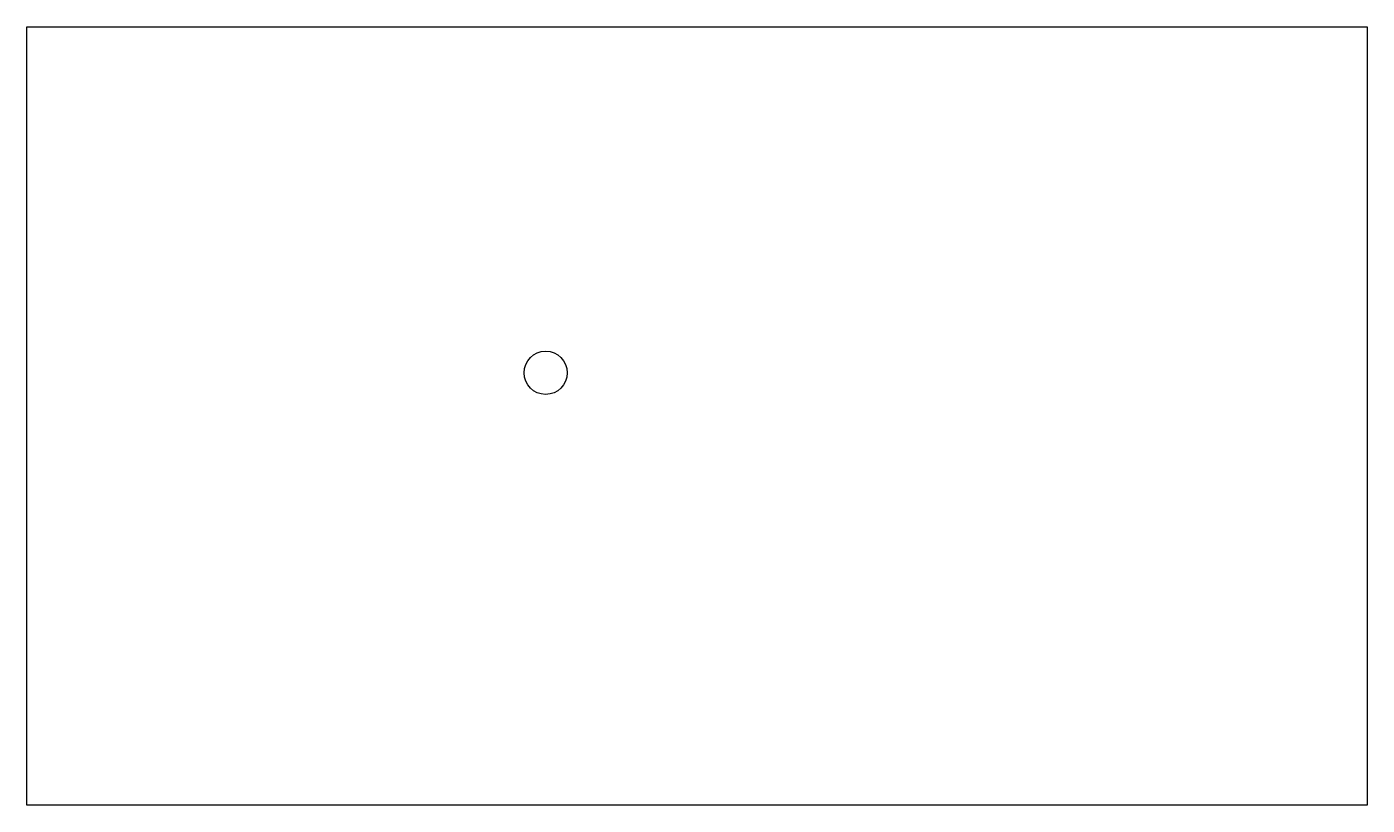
# Model space of a CAD drawing. Extents: x -23 to 8, y 35.6 to 53.6.
import ezdxf

# ---------------------------------------------------------------- set-up
doc = ezdxf.new("R2010")
doc.units = 0
doc.header["$MEASUREMENT"] = 0
doc.layers.add('2D', color=7, linetype='CONTINUOUS')

# ---------------------------------------------------------------- blocks, each defined once
blk = doc.blocks.new('SHAPE2DVIEW010')
at = {"layer": '2D', "color": 0}
for p, q in [((-22.985, 53.645), (8.015, 53.645)), ((-22.985, 35.645), (-22.985, 53.645)), ((8.015, 53.645), (8.015, 35.645)), ((8.015, 35.645), (-22.985, 35.645))]:
    blk.add_line(p, q, dxfattribs=at)
blk.add_circle((-10.985, 45.645), 0.5, dxfattribs=at)

msp = doc.modelspace()

# ---------------------------------------------------------------- block references
at = {"layer": '2D', "color": 0}
msp.add_blockref('SHAPE2DVIEW010', (0, 0), dxfattribs=at)

doc.saveas('drawing.dxf')
